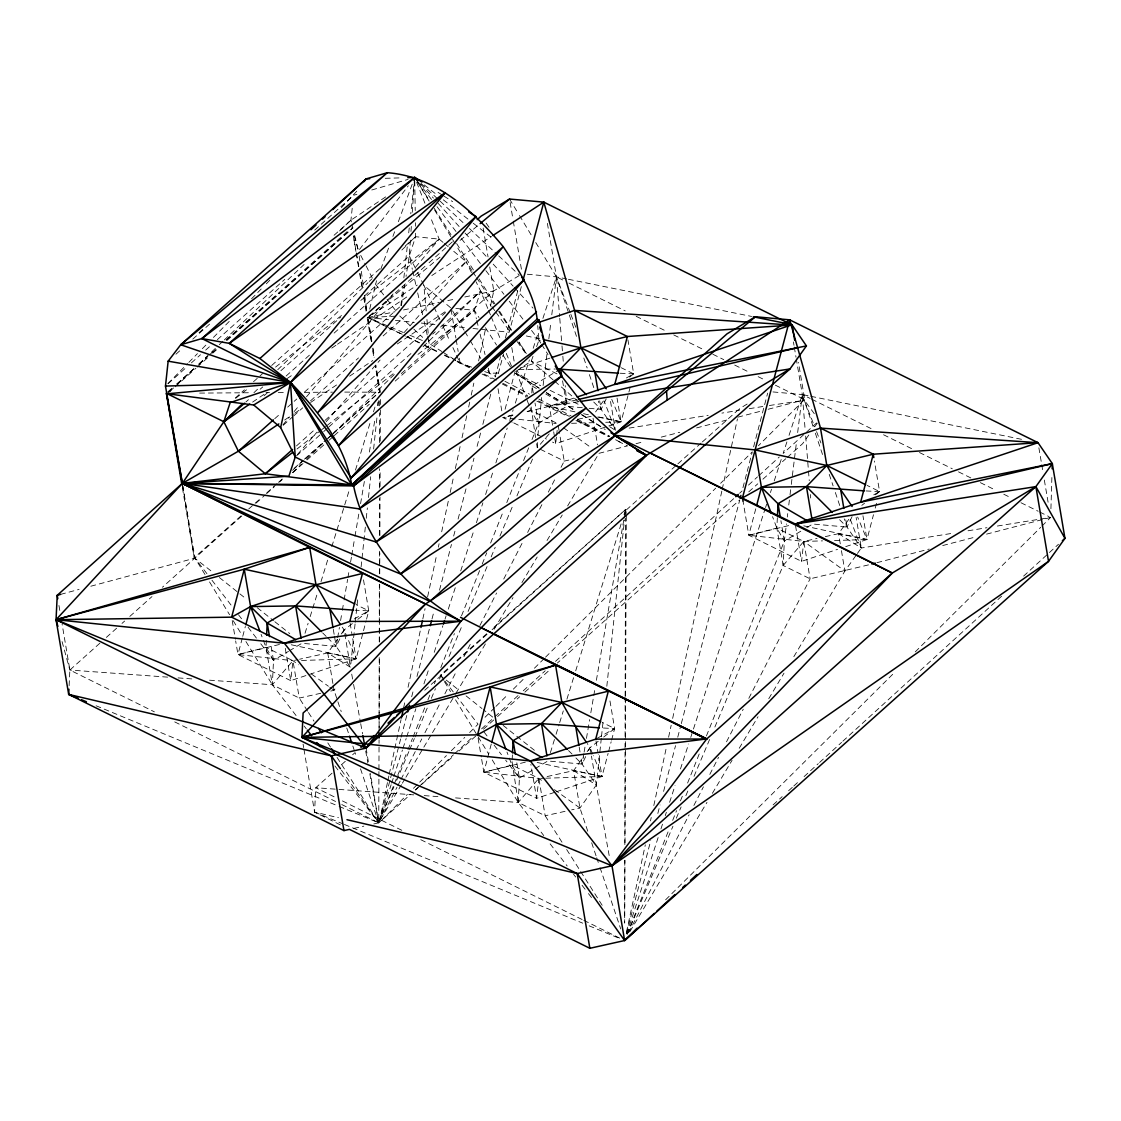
<?xml version="1.0" encoding="UTF-8"?>
<svg xmlns="http://www.w3.org/2000/svg" width="1121" height="1121" viewBox="0 0 1121 1121"><rect width="100%" height="100%" fill="white"/><g stroke="black" fill="none" stroke-linecap="round" stroke-linejoin="round"><path stroke-width="0.75" stroke-dasharray="5 3.75" d="M379.094 731.074L379.108 720.593M379.22 657.635L379.122 713.587L379.388 657.719M379.248 641.899L379.276 624.411M379.276 622.659L379.346 584.195M379.36 573.7L379.374 566.708M379.374 564.956L379.402 550.971M379.43 535.235L379.487 498.509M379.515 488.027L379.543 468.788M379.585 442.557L379.641 412.836M379.655 405.844L379.655 400.589M624.789 860.311L624.663 923.087L624.943 860.185M624.831 844.617L625.056 738.249M625.07 736.511L625.154 698.145M625.154 696.393L625.546 518.308M625.546 516.557L625.56 509.551L626.331 513.39M373.755 823.949L378.73 822.828L378.912 778.324M378.912 776.573L378.94 771.318M378.94 769.567L379.066 739.832M379.108 727.585L379.136 720.593M379.459 641.997L379.683 584.363M379.725 573.882L379.767 565.152M379.767 563.401L379.809 552.919M379.879 535.46L380.033 497.037M380.075 486.556L380.145 469.082M380.257 441.142L380.397 406.208M380.397 404.457L380.425 397.479M625.014 842.726L625.392 748.408M625.392 746.656L625.588 697.752M625.602 696.001L626.317 515.114M1050.923 508.752L1051.988 474.029M69.11 685.702L69.866 670.036L62.117 624.173M266.364 640.413L266.013 647.392L272.347 684.749L297.794 717.79M307.56 711.092L299.279 698.075L272.347 684.749L273.524 660.367L270.932 645.079M340.364 824.874L314.581 812.122L315.758 787.727L332.026 773.182M512.073 761.593L518.224 802.454L543.769 835.593M512.157 759.856L512.409 754.629M531.13 406.923L535.558 437.582M531.802 392.995L532.139 386.016L516.725 370.785M561.985 842.193L545.17 815.78L518.224 802.454L519.415 778.072L516.823 762.784M537.534 442.543L537.281 447.769L564.227 461.095L574.162 458.881M537.87 435.579L541.639 397.535M777.357 517.65L776.853 528.103L783.173 565.474L714.441 728.047M868.495 564.886L810.105 578.8L783.173 565.474L784.35 541.093L786.466 523.913M410.37 240.16L409.291 255.84L406.026 276.453M410.973 231.458L411.337 226.232M412.29 212.289L414.7 177.454L410.776 213.817M355.063 623.991L350.467 667.289L327.724 652.94L299.573 659.232M355.245 622.253L357.627 599.735M361.116 566.82L361.859 559.883M362.041 558.16L365.53 525.245M366.259 518.308L367.366 507.925M368.473 497.528L370.673 476.733M373.615 449.017L377.287 414.364M378.197 405.704L378.758 400.505M601.318 738.221L596.358 784.994L609.712 858.49M601.501 736.483L603.154 720.887M606.825 686.248L624.467 519.934M625.196 513.012L625.56 509.551L491.769 629.217M227.017 340.42L352.821 227.899L350.929 220.178L352.358 206.909M400.884 305.585L402.929 286.542M403.868 277.882L407.61 243.257M408.717 232.86L409.277 227.675M242.318 638.003L237.96 654.538L266.013 647.392L292.959 660.717L290.731 680.643L237.96 654.538L235.662 640.946M556.422 437.022L555.68 443.664L552.583 442.122M556.605 435.354L557.347 428.712M491.25 744.134L483.852 772.229L511.905 765.083L538.851 778.408L536.623 798.334L483.852 772.229L481.554 758.651M543.11 385.47L547.132 352.709M548.828 338.92L550.943 321.685M551.784 314.791L556.436 276.873L547.244 222.519M787.306 517.033L787.727 513.6M788.778 505.01L789.829 496.421M790.039 494.697L791.09 486.108M791.3 484.398L796.611 441.156M797.662 432.538L802.328 394.564L796.288 358.902M401.388 305.669L404.667 285.056M337.351 639.488L336.174 646.369L350.467 667.289L344.147 629.932L342.241 627.143M337.645 637.765L339.411 627.452M340.588 620.572L342.045 611.968M342.339 610.258L343.811 601.655M344.105 599.931L347.636 579.305M347.93 577.581L349.107 570.701M350.579 562.097L351.462 556.941M351.756 555.217L354.684 538.024M354.979 536.3L358.804 513.95M360.57 503.637L364.395 481.273M369.384 452.043L375.269 417.643M377.329 405.606L377.903 402.173M583.817 753.802L582.065 764.074L596.358 784.994L579.935 808.003L571.654 809.852M584.111 752.093L585.274 745.255M586.451 738.417L589.66 719.612M590.823 712.774L594.915 688.84M596.386 680.293L623.808 519.808M624.103 518.098L625.56 509.551L492.091 629.722M387.432 782.584L379.837 819.437L393.961 786.788M387.81 780.889L388.903 775.788M389.267 774.079L394.424 750.285M394.788 748.576L401.038 719.682M403.616 707.771L405.466 699.224M408.044 687.271L420.613 629.175M422.827 618.918L425.041 608.675M427.633 596.708L436.868 553.998M438.353 547.16L439.096 543.741M441.674 531.788L448.694 499.321M450.18 492.483L453.501 477.112M455.35 468.564L460.156 446.354M462.006 437.807L466.798 415.597M468.648 407.049L469.755 401.935M471.24 395.096L473.833 383.13M478.625 360.92L485.645 328.453M490.452 306.243L493.786 290.871L489.471 265.383M626.471 931.985L645.318 844.842M650.488 820.922L651.231 817.503M653.809 805.551L666.378 747.455M668.592 737.212L671.185 725.245M672.656 718.407L721.826 491.096M722.176 489.457L737.45 418.862M747.147 404.064L739.664 408.562L739.3 410.3L721.924 413.103M369.692 309.116L376.53 280.712M400.659 738.935L379.837 819.437L393.807 785.12M401.094 737.24L406.825 715.324M411.673 696.758L413.887 688.294M416.984 676.453L429.791 627.396M432.005 618.932L434.219 610.469M439.516 590.164L451.455 544.484M453.669 536.034L455.883 527.571M458.083 519.107L466.49 486.962M468.704 478.499L474.001 458.195M477.098 446.354L481.077 431.137M482.843 424.369L490.802 393.905M495.23 376.992L500.526 356.688M505.389 338.08L517.776 290.703M626.387 933.751L650.74 840.554M657.831 813.44L660.045 804.962M663.59 791.398L675.543 745.647M677.757 737.17L680.853 725.315M681.302 723.62L739.748 499.924L557.403 663.015M742.943 487.691L746.768 473.02M747.203 471.38L752.317 451.819L720.621 483.291M753.606 446.873L763.835 407.708M764.648 404.639L767.647 393.121M242.753 636.35L245.359 626.429M285.28 648.372L290.731 680.643L356.128 658.798L363.092 632.356M363.526 630.703L366.133 620.782M366.567 619.128L368.753 610.861L363.288 578.59M498.327 373.573L503.553 353.732M505.081 409.291L515.1 371.261M554.825 438.563L555.68 443.664L621.076 421.832L628.475 393.723M628.909 392.07L631.081 383.802M556.24 791.79L602.019 776.503L608.114 753.354M608.549 751.701L611.155 741.78M611.59 740.14L614.644 728.566L609.474 697.991M755.764 508.808L748.8 535.249L801.571 561.355L837.541 549.346M845.71 546.628L866.967 539.523L873.483 514.721M875.235 508.121L876.972 501.507M521.335 286.626L509.214 332.25L479.9 329.182M305.024 633.295L308.107 623.304M310.167 616.648L312.227 609.978M312.745 608.311L317.369 593.331M320.984 581.673L327.668 560.024M331.788 546.712L349.808 488.42M355.469 470.105L370.925 420.151M373.489 411.827L376.067 403.504M550.397 752.639L555.568 735.937M556.072 734.269L559.183 724.25M559.687 722.583L563.303 710.882M566.918 699.196L573.63 677.49M575.704 670.82L621.44 522.89M624.019 514.553L625.56 509.551M339.103 806.419L378.73 822.828L391.131 784.756M391.663 783.103L393.275 778.142M393.807 776.489L402.425 750.047M402.957 748.394L406.18 738.473M406.727 736.833L415.863 708.738M423.948 683.894L429.357 667.275M434.233 652.324L442.879 625.742M445.037 619.1L446.13 615.779M448.288 609.137L455.322 587.53M460.717 570.925L474.239 529.392M476.411 522.75L482.899 502.811M485.603 494.501L493.702 469.587M495.874 462.931L507.224 428.054M509.929 419.744L513.18 409.768M515.338 403.126L529.392 359.939M533.176 348.309L538.584 331.69M542.914 318.406L556.436 276.873L535.698 242.444M626.793 933.863L658.223 837.275M660.942 828.951L663.1 822.296M665.271 815.626L666.364 812.291M669.615 802.3L675.024 785.653M680.447 768.992L688.588 744.022M690.746 737.352L765.012 509.2M765.559 507.533L766.638 504.198M770.435 492.539L771.514 489.218M774.233 480.881L781.659 458.069M786.9 441.94L783.159 453.445L805.424 433.098M789.044 435.368L802.328 394.564L809.152 395.965M415.583 233.224L415.639 236.699L409.291 255.84L363.905 296.448M380.776 269.236L389.856 244.644M392.896 236.461L394.704 231.543M398.347 221.706L414.097 179.094M533.035 356.296L531.242 361.116L517.005 370.659M536.609 346.627L538.991 340.181L537.716 325.58M394.452 783.509L407.329 751.322M407.974 749.711L412.472 738.445M413.117 736.833L424.705 707.855M427.928 699.812L429.861 694.978M434.359 683.712L435.649 680.503M440.819 667.556L454.397 633.603M461.516 615.821L479.62 570.533M482.212 564.073L486.738 552.751M490.62 543.054L503.539 510.714M506.776 502.628L520.354 468.662M523.591 460.577L528.762 447.643M531.999 439.558L538.458 423.388L535.011 403M627.214 934.031L668.775 830.115M672.67 820.376L676.566 810.637M680.461 800.884L682.409 796.022M687.607 783.033L699.938 752.177M706.44 735.937L784.35 541.093L780.903 520.705M396.694 780.356L408.927 751.406M409.599 749.795L414.364 738.543M415.05 736.931L427.956 706.37M431.361 698.327L435.438 688.686M439.516 679.032L441.618 674.085M449.073 656.43L462.651 624.327M468.074 611.491L487.075 566.539M491.152 556.913L495.216 547.286M499.966 536.048L513.53 503.946M516.935 495.93L532.531 459.007M627.34 934.087L672.936 826.247M676.341 818.19L681.106 806.924M685.87 795.658L688.588 789.226M694.025 776.349L709.677 739.314M339.803 638.9L336.174 646.369L301.927 643.286L289.961 650.474M342.704 632.917L344.147 629.932L352.344 623.57M606.195 398.922L601.122 409.389L615.415 430.324L610.244 399.749M585.68 756.591L582.065 764.074L547.819 760.977L519.415 778.072L505.697 760.22M588.581 750.622L590.038 747.623L598.236 741.275M852.086 516.627L847 527.094L861.306 548.015L954.251 532.993M341.765 804.542L378.73 822.828L397.016 787.18M397.815 785.625L400.197 780.959M400.996 779.403L415.359 751.392M416.157 749.837L421.748 738.949M424.943 732.728L440.889 701.606M444.883 693.829L456.359 671.451M463.954 656.64L471.927 641.086M479.886 625.574L496.589 592.995M503.749 579.025L522.848 541.779M527.627 532.475L542.732 502.993M548.309 492.133L556.268 476.621M561.032 467.303L564.227 461.095L559.337 432.23M628.601 932.77L689.107 814.785M693.885 805.467L703.428 786.83M709.803 774.415L718.561 757.334M726.52 741.808L743.237 709.215M748.814 698.341L810.105 578.8L803.785 541.429L776.853 528.103L748.8 535.249L743.055 501.283M401.486 784.658L380.341 819.689M402.369 783.173L405.031 778.703M405.914 777.217L431.627 734.101M432.51 732.616L453.781 696.94M455.967 693.268L485.365 643.958M494.137 629.245L512.984 597.619M521.938 582.584L537.169 557.039M547.034 540.504L562.252 514.959M567.632 505.935L598.992 453.332L627.592 445.878L615.107 439.838M629.988 931.523L706.987 802.342M712.367 793.332L732.069 760.29M739.229 748.268L758.034 716.725M768.768 698.705L783.999 673.175M793.85 656.654L844.884 571.037L856.472 554.783M332.895 683.516L327.724 652.94L337.379 639.404M341.246 633.996L344.147 629.932L346.809 636.35M330.737 691.054L334.044 690.312L336.945 686.248M595.573 411.897L603.294 401.08M808.816 435.004L802.636 443.664L786.97 457.676M817.321 423.093L814.701 426.765L804.233 400.253M547.118 776.559L573.616 770.645L583.27 757.109M587.138 751.687L590.038 747.623L587.18 743.447M825.308 536.623L838.564 533.666L850.152 517.426M857.439 553.438L861.306 548.015L856.136 517.44M814.294 413.677L804.121 399.889L758.413 445.752M356.758 191.187L341.316 207.749M359.505 249.465L408.324 185.764M282.912 424.887L289.652 416.872M294.15 411.533L299.769 404.849M306.509 396.82L393.079 293.912M415.569 267.19L439.18 239.123L430.156 216.409M209.501 680.181L272.347 684.749L292.959 660.717L297.92 659.596M549.22 433.855L537.281 447.769L535.852 439.278M455.56 797.9L518.224 802.454L538.851 778.408L543.965 778.254M783.173 565.474L803.785 541.429L817.041 538.472M297.513 454.425L317.019 432.131M326.197 421.65L380.103 360.023M404.191 332.489L466.126 261.683L456.191 245.429M167.926 383.578L187.599 363.624M188.832 362.377L197.436 353.647M202.355 348.659L207.273 343.671M213.424 337.435L230.646 319.975M251.552 298.775L261.389 288.812M266.308 283.823L269.993 280.082M381.574 820.292L407.371 794.397M413.467 788.329L446.438 755.582M451.329 750.734L464.753 737.394M469.643 732.545L478.036 724.208L455.224 694.502M485.043 717.258L494.739 707.617M495.972 706.384L508.374 694.081M513.334 689.149L524.488 678.079M534.409 668.228L544.33 658.377M545.563 657.144L715.702 488.167M665.608 899.827L894.152 672.852M915.268 651.876L1040.722 527.29M1041.955 526.057L1050.657 517.426L995.574 526.324M253.921 392.7L258.937 387.866M277.742 369.72L367.996 282.66M369.257 281.441L371.752 279.031M401.85 250.011L415.639 236.699L439.18 239.123L443.019 242.346M292.637 472.558L301.423 464.094M306.425 459.246L326.491 439.908M334.016 432.65L395.433 373.391M423.023 346.795L480.685 291.166L476.089 281.847M169.888 391.397L176.221 385.4M177.482 384.209L193.947 368.641M199.006 363.849L217.992 345.899M219.268 344.693L223.065 341.106M224.326 339.915L304.085 264.486M339.537 230.954L350.929 220.178L385.708 196.876M415.359 789.927L417.895 787.587M419.17 786.41L453.43 754.811M454.692 753.648L472.459 737.254M199.02 332.755L204.162 328.019M481.624 728.86L493.66 717.86L483.263 709.565M494.95 716.683L518.14 695.496M523.297 690.788L545.198 670.792M555.512 661.376L734.521 497.864M739.566 493.268L742.088 490.956M748.506 485.099L757.488 476.887M758.777 475.724L779.305 456.962M806.686 431.949L816.578 422.925M773.112 804.892L782.164 796.639M788.609 790.739L792.491 787.208M793.78 786.031L797.648 782.486M804.107 776.587L818.316 763.625M819.605 762.434L824.776 757.726M826.065 756.549L841.563 742.396M842.852 741.205L1002.973 594.971M1023.627 576.096L1048.163 553.69M1049.452 552.513L1058.49 544.245M241.814 515.968L162.405 587.264M256.12 503.091L265.229 494.893M266.518 493.716L274.323 486.696M279.535 482.016L282.128 479.662M292.539 470.302L326.351 439.852M327.654 438.689L331.55 435.172M332.853 434.009L379.669 391.846L375.535 365.908M487.018 634.29L423.206 691.629M175.941 354.208L179.822 350.733M192.798 339.131L212.247 321.727M314.707 230.085L353.619 195.278L356.912 194.325M168.066 383.746L186.226 367.506M191.411 362.868L200.491 354.74M205.675 350.102L209.557 346.627M217.348 339.663L284.79 279.339M334.072 235.256L350.929 220.178M176.782 384.041L193.639 368.949M198.823 364.311L207.903 356.198M209.207 355.035L215.68 349.234M226.064 339.957L347.972 230.912M167.365 393.793L173.839 387.992M175.142 386.829L195.895 368.263M197.184 367.099L207.567 357.823M212.752 353.185L217.936 348.547M235.368 397.955L244.434 389.828M253.514 381.715L262.594 373.587M271.674 365.474L381.911 266.868M405.256 245.989L415.639 236.699M245.877 402.005L248.47 399.679M260.142 389.239L262.734 386.927M280.895 370.687L340.56 317.327M264.094 395.727L267.975 392.252M286.135 376.011L309.48 355.119M334.128 333.091L439.18 239.123L360.794 300.428M371.668 341.709L367.814 317.495L427.732 263.897M429.035 262.734L452.478 241.758M274.715 418.722L281.189 412.92M287.677 407.119L292.861 402.481M294.164 401.332L296.757 399.006M304.534 392.042L400.519 306.201M283.249 425.251L292.329 417.124M293.632 415.961L302.712 407.848M310.489 400.884L358.468 357.963M383.116 335.922L466.126 261.683L449.437 247.713M296.462 445.92L315.926 428.516M325.006 420.403L445.612 312.521M296.519 455.883L322.456 432.692M323.759 431.529L327.654 428.04M328.943 426.891L413.243 351.49M432.706 334.086L435.298 331.76M440.483 327.122L480.685 291.166L490.802 305.15M240.903 515.968L194.213 557.74L212.584 572.13M248.68 509.018L253.864 504.366M255.168 503.217L261.655 497.416M266.84 492.778L277.209 483.487M278.512 482.338L282.408 478.849M294.08 468.41L303.16 460.297M304.45 459.134L326.505 439.404M327.794 438.255L331.69 434.766M332.979 433.617L379.669 391.846L375.325 366.161M99.853 643.216L69.866 670.036L154.376 711.835M106.369 637.387L116.794 628.068M122.007 623.402L124.613 621.076M129.826 616.41L151.98 596.582M401.29 373.587L493.786 290.871L522.19 273.79M292.777 472.698L305.739 461.095M307.042 459.946L327.794 441.38M329.084 440.217L332.979 436.742M334.268 435.579L369.285 404.261M395.237 381.056L474.337 310.293L480.685 291.166L487.901 308.723M486.696 633.757L440.105 675.431L444.911 679.032M341.639 764.592L345.296 761.313M352.611 754.769L355.049 752.597L356.688 757.46M626.345 509.929L676.608 464.977M677.897 463.828L701.087 443.075M702.377 441.926L739.664 408.562M334.913 765.951L378.73 822.828L410.286 794.607M415.415 790.011L420.557 785.429M421.832 784.28L453.907 755.596M459.035 751L477 734.942L488.644 754.027M493.702 719.99L482.506 730.009L487.775 736.875M497.556 716.557L519.668 696.772M524.88 692.119L549.598 670.008M748.758 491.867L757.768 483.81M762.911 479.199L785.751 458.769M176.838 384.055L193.779 369.019M198.992 364.395L206.81 357.459M212.023 352.835L215.947 349.36M226.372 340.111L352.821 227.899L351.868 227.437M371.836 341.274L367.814 317.495L440.021 257.157M460.072 240.398L478.793 224.746M235.676 398.291L248.049 388.609M275.556 367.099L344.301 313.334M296.967 449.031L320.34 430.744M321.713 429.665L325.847 426.442M327.22 425.363L395.965 371.597M417.965 354.39L474.337 310.293L478.975 317.537M629.596 377.062L633.687 373.882L627.942 339.915M357.809 619.338L368.753 610.861L356.338 604.723M861.811 505.361L864.543 503.231M875.487 494.767L879.579 491.587L874.408 461.011M603.701 737.029L614.644 728.566L602.229 722.414M252.617 402.103L267.008 392.28M287.144 378.548L294.347 373.643M331.76 348.127L336.076 345.184M337.519 344.203L409.473 295.131M284.636 420.011L293.31 414.153M294.753 413.187L301.969 408.31M310.643 402.453L338.094 383.928M349.654 376.138L372.775 360.528M397.338 343.951L445.023 311.778M386.591 326.786L367.814 317.495L417.264 285.084M431.809 275.542L491.432 236.461M533.288 392.812L532.139 386.016L557.557 370.743M582.289 407.694L566.876 406.306L538.458 423.388L530.962 410.412L526.646 398.978M260.787 643.79L273.524 660.367L288.475 651.371M800.8 531.2L784.35 541.093L776.853 528.103L772.537 516.683M806.784 527.599L812.767 524.011L847 527.094L845.57 518.603M626.415 377.945L633.687 373.882L621.272 367.744M354.18 619.002L368.753 610.861L355.217 610.216M873.749 494.837L879.579 491.587L867.164 485.435M597.157 738.319L614.644 728.566L601.108 727.907M520.438 367.968L549.865 358.145M573.882 398.109L549.36 406.292L524.474 412.332M554.615 792.337L536.623 798.334L530.878 764.368M371.78 189.981L408.1 179.388M60.59 594.382L79.073 589.408M90.829 586.227L194.984 558.118L207.721 574.695M636.013 443.692L644.421 441.492M661.25 437.12L679.76 432.286M696.575 427.914L729.995 419.198M737.814 417.166L763.093 410.58M768.151 409.263L804.121 399.889M876.93 562.686L929.211 549.066M942.705 545.549L974.752 537.197M986.564 534.128L1050.657 517.426M512.815 415.036L502.909 417.558L512.227 422.169M527.669 411.253L530.962 410.412L557.894 423.738M512.858 415.148L502.909 417.558L556.184 423.542M279.437 644.477L237.96 654.538L292.959 660.717L298.62 664.795M788.609 525.609L748.8 535.249L803.785 541.429L822.576 540.868M525.329 762.182L483.852 772.229L538.851 778.408L541.681 780.454M576.6 399.903L549.36 406.292L538.5 400.926M577.763 419.296L592.673 415.961L597.549 444.841M320.802 693.268L299.279 698.075L292.959 660.717M353.858 828.391L363.807 826.163M565.04 811.338L545.17 815.78L538.851 778.408M383.522 325.146L367.814 317.495L395.054 311.736M403.56 309.942L439.306 302.39M447.825 300.582L456.331 298.789M464.837 296.981L493.786 290.871M629.161 428.096L708.178 415.33M749.262 408.689L764.214 406.278M968.026 530.779L986.956 527.711M578.604 401.752L549.36 406.292L553.382 430.072M769.37 405.508L800.268 400.898M403.294 332.475L367.814 317.495L396.4 316.136M571.556 423.318L597.171 422.547M605.704 422.295L621.076 421.832L617.054 398.053M834.528 540.504L866.967 539.523L862.946 515.744M301.493 660.451L356.128 658.798L352.4 636.728M545.675 778.198L602.019 776.503L598.278 754.419M385.26 178.309L399.104 177.917M484.664 371.597L489.569 373.279L501.045 372.957M518.995 369.566L555.357 369.019M199.622 393.093L252.057 392.728M266.041 392.63L269.544 392.602M278.288 392.546L285.28 392.504M304.506 392.364L332.475 392.168M344.708 392.084L380.453 392.238L375.857 365.054M620.165 373.237L633.687 373.882M866.057 490.942L879.579 491.587M167.618 677.14L69.866 670.036L61.585 639.825M178.085 677.897L193.793 679.046M413.775 794.859L315.758 787.727L336.16 797.816M424.214 795.616L438.143 796.625M527.332 274.253L556.436 276.873L566.708 278.947M772.972 391.93L802.328 394.564L810.133 398.431M589.128 408.31L601.122 409.389L599.679 400.898M455.841 308.401L474.337 310.293L476.397 318.812M367.814 317.495L388.511 319.653M395.405 320.382L414.364 322.358M421.272 323.072L435.06 324.515M441.954 325.23L466.098 327.752M473.006 328.467L478.177 329.014M568.417 279.297L751.616 316.444M810.861 396.316L1024.356 439.894M597.689 416.998L621.076 421.832L611.758 399.37M840.288 543.853L838.564 533.666L866.967 539.523L857.649 517.061M327.724 652.94L356.128 658.798L347.482 637.947M587.754 831.207L579.935 808.003L573.616 770.645L602.019 776.503L593.359 755.652M526.281 335.95L541.653 339.271M574.975 411.841L549.36 406.292L569.384 416.409M583.509 413.691L590.333 415.176M598.88 417.012L621.076 421.832M803.785 525.847L866.967 539.523M291.25 644.757L356.128 658.798M537.141 762.448L602.019 776.503M303.945 749.276L314.581 812.122L338.458 817.699M471.591 367.113L460.156 363.19L454.509 359.575M96.098 705.768L337.519 805.761M314.581 812.122L342.858 823.837M344.441 824.481L582.71 923.172M589.17 925.848L619.787 938.529M409.74 335.193L425.868 342.003M389.8 328.201L405.508 335.852M407.077 336.608L422.771 344.259M424.355 345.016L438.479 351.896M444.771 354.965L455.757 360.303M457.326 361.074L471.465 367.954M484.02 374.078L496.589 380.187M811.688 399.202L871.045 428.572M883.544 434.752L913.209 449.423M919.458 452.52L952.261 468.746M958.511 471.843L970.996 478.022M980.371 482.647L995.994 490.381M1003.799 494.249L1011.604 498.102M1020.979 502.74L1038.158 511.246M1039.728 512.017L1049.088 516.655M562.686 279.97L556.436 276.873L559.631 316.556M568.95 283.053L625.238 310.909M636.182 316.318L667.457 331.802M673.721 334.899L704.997 350.369M712.816 354.236L723.76 359.645M734.703 365.068L750.341 372.803M758.16 376.67L764.424 379.767M775.368 385.176L804.766 399.721L798.446 362.363M531.55 330.443L538.991 340.181L541.835 341.583M557.025 373.882L531.242 361.116L553.41 380.145M515.716 373.349L540.714 385.708M550.089 390.346L581.323 405.802M502.797 383.256L527.627 395.545M388.16 327.57L405.382 336.076M406.937 336.861L422.589 344.595M424.158 345.38L438.241 352.344M444.505 355.441L450.768 358.538M457.032 361.635L471.114 368.599M482.072 374.022L491.46 378.674M502.418 384.097L527.459 396.484M536.847 401.122L568.151 416.606M575.97 420.487L608.843 436.742M513.768 422.925L546.375 439.054M342.437 800.926L403.518 831.151M420.767 839.685L582.275 919.584M583.845 920.355L619.913 938.207M174.722 721.91L335.599 801.487M577.091 420.305L609.432 436.644M615.597 439.754L623.304 443.65M487.817 370.308L489.569 373.279L495.72 376.502M504.954 381.322L529.546 394.2M538.781 399.02L571.065 415.919M577.217 419.128L609.502 436.027M532.139 386.016L536.679 388.665M545.731 393.961L566.876 406.306L565.208 385.596M546.417 392.644L575.746 410.875M581.617 414.532L603.616 428.208M546.488 392.798L575.872 411.197M581.757 414.868L605.256 429.581M838.564 533.666L861.306 548.015L849.494 517.299M609.726 426.737L615.415 430.324L604.121 400.94M573.616 770.645L596.358 784.994L591.468 756.115M438.045 192.35L442.417 195.138M443.874 196.077L452.632 201.654M427.577 336.636L429.091 343.362L441.8 351.476M443.215 352.372L453.094 358.678M563.569 427.816L591.902 448.232M554.433 789.632L579.935 808.003M311.372 673.973L328.383 686.234M329.798 687.243L334.044 690.312L337.365 700.149M424.228 184.909L437.849 195.558M443.299 199.818L471.899 222.168M473.258 223.233L493.688 239.207M446.256 680.097L458.167 689.583M466.084 695.889L481.932 708.514M503.077 725.357L535.614 751.266M219.352 577.525L246.424 599.09M257.255 607.708L273.496 620.642M274.855 621.721L289.75 633.575M444.308 243.425L448.162 246.648M554.713 381.266L578.184 401.402M421.062 183.396L438.886 200.042M440.161 201.234L464.346 223.808M469.433 228.558L497.444 254.705M498.719 255.896L519.079 274.911M399.763 315.982L412.514 327.878M413.789 329.07L422.715 337.407M839.629 519.738L847 527.094L844.225 518.855M593.738 402.033L601.122 409.389L598.32 401.108M568.543 750.58L574.681 756.717M575.914 757.936L582.065 764.074L580.916 757.278M322.652 632.889L326.337 636.56M327.57 637.793L336.174 646.369L334.45 636.182M420.557 183.928L433.449 198.151M438.129 203.335L459.218 226.624M465.075 233.084L487.341 257.676M493.198 264.136L513.11 286.135M514.287 287.424L533.021 308.121M550.145 843.875L567.17 865.973M573.546 874.254L575.676 877.014M582.065 885.296L587.376 892.204M588.441 893.577L591.636 897.725M304.155 726.044L306.271 728.79M443.86 679.69L440.875 675.823L443.58 680.237M444.855 680.979L453.402 692.119M494.109 745.115L501.479 754.727M211.967 580.23L232.131 606.475M238.507 614.77L241.688 618.918M248.049 627.2L256.541 638.255M417.881 181.63L431.697 199.706M437.008 206.67L456.135 231.697M461.446 238.647L480.559 263.687M485.869 270.637L503.932 294.277M509.242 301.241L524.11 320.704M375.325 283.977L385.946 297.892M387.011 299.279L395.517 310.419M491.811 306.551L494.837 310.755M495.86 312.156L510.013 331.732M517.089 341.527L526.183 354.124M486.15 223.163L491.152 230.197M341.401 770.113L378.73 822.828L370.392 773.574M471.871 270.455L466.126 261.683L471.493 272.543M472.824 271.913L475.696 276.298M476.649 277.77L493.899 304.085M498.677 311.4L511.134 330.415M518.799 342.115L526.464 353.816L519.121 342.017M485.449 327.682L496.561 345.058M503.049 355.189L510.447 366.777M566.666 849.536L579.753 870.078M580.692 871.549L603.126 906.777M308.485 712.536L314.006 721.209M327.822 742.901L330.583 747.231M337.029 757.362L378.73 822.828L369.706 773.154M415.625 178.926L429.623 200.967M434.275 208.31L451.062 234.765M456.653 243.579L473.44 270.021M479.031 278.835L494.879 303.819M499.546 311.162L511.666 330.261M538.991 340.181L540.798 343.054M541.695 344.497L548.015 354.558M417.404 181.896L429.133 201.093M434.542 209.963L451.679 238.044M452.59 239.516L455.294 243.944M444.477 681.708L450.516 691.601M455.546 699.84L476.271 733.751M492.231 759.898L518.224 802.454M205.003 574.513L194.984 558.118L182.345 483.389L194.213 557.74L182.05 485.799M209.557 581.953L229.567 614.728M233.21 620.698L242.304 635.593M245.947 641.548L272.347 684.749M509.551 199.048L518.561 214.013M519.471 215.512L532.097 236.461M464.024 330.177L450.81 307.883L423.864 285.323L416.185 269.811M464.907 331.662L469.307 339.088M470.189 340.588L480.755 358.426M519.415 778.072L511.905 765.083L506.972 752.037M273.524 660.367L266.013 647.392L261.081 634.332M360.738 255.378L365.348 264.402M366.119 265.915L373.783 280.979M415.429 268.255L409.291 255.84L412.332 269.306M433.295 305.571L423.864 285.323L426.176 310.923M434.023 307.126L439.824 319.583M442.739 325.805L449.997 341.387M452.898 347.608L455.799 353.844M456.527 355.399L460.156 363.19L459.302 358.16M592.701 754.041L590.038 747.623L591.187 754.419M488.56 310.321L490.536 315.099M491.18 316.697L501.031 340.644M506.286 353.409L511.526 366.189M416.634 182.331L425.644 205.045M816.564 431.613L820.908 442.935M570.239 312.787L556.436 276.873L577.105 338.164M570.869 314.412L575.886 327.472M516.15 371.247L526.029 397.352M812.991 426.204L802.328 394.564L805.158 429.791M815.331 433.154L822.562 454.58M829.232 474.351L833.113 485.897M835.341 492.483L839.783 505.669M583.803 358.033L587.152 367.982M589.394 374.596L593.85 387.852M591.664 842.796L596.134 856.052M596.694 857.705L599.483 865.987M600.043 867.64L620.712 928.931M337.911 701.788L341.232 711.611M346.753 728.005L348.967 734.563M352.835 746.04L354.488 750.958M360.514 768.824L378.73 822.828M354.208 235.802L358.44 250.852L353.619 231.178M476.817 320.508L478.457 327.318M480.11 334.128L485.043 354.558M488.336 368.178L489.569 373.279M412.724 270.988L416.143 286.135M417.671 292.875L422.617 314.749M424.144 321.489L427.199 334.955M351.714 674.127L353.255 682.675M353.577 684.385L360.401 721.98M360.71 723.69L362.573 733.933M365.684 751L367.842 762.939M358.79 266.518L353.367 235.928L355.918 251.412M359.981 273.314L362.994 290.311M364.199 297.107L366.609 310.699M1038.873 447.783L1041.465 463.071M1041.745 464.767L1042.894 471.563M1044.338 480.054L1048.359 503.833M841.437 550.649L844.884 571.037L803.785 541.429L801.571 561.355L795.532 525.693M793.416 341.919L793.99 345.31M794.285 347.006L796.008 357.207M562.56 380.832L566.876 406.306M558.188 425.434L559.057 430.534M553.676 431.767L554.531 436.868M510.125 202.439L512.998 219.436M513.278 221.131L521.615 270.385M595.98 740.841L597.997 752.723M511.793 347.538L514.385 362.812M579.193 747.076L580.622 755.568M483.151 228.025L488.041 256.891M498.032 388.679L502.054 412.458M451.09 309.55L455.911 338.052M456.191 339.719L458.167 351.448M478.107 738.263L481.273 756.941M372.985 348.071L374.414 356.562M356.212 253.122L358.524 266.826M359.687 273.678L362.587 290.801M363.736 297.654L366.063 311.358M367.212 318.21L371.275 342.185M372.718 350.747L374.176 359.309M350.102 623.136L352.106 635.018M366.091 748.099L368.389 761.677M333.301 629.385L334.156 634.472M333.189 685.211L334.044 690.312M303.09 744.176L303.665 747.567M232.215 620.558L235.382 639.25M58.951 605.48L60.1 612.276M372.775 348.617L374.162 357.263M359.154 255.98L360.359 264.528M361.326 271.366L363.722 288.447M364.689 295.285L366.847 310.657M426.947 319.471L428.18 333.119M428.797 339.957L429.091 343.362M805.677 436.097L809.264 480.671M810.385 494.543L810.665 498.004M559.771 318.294L561.859 344.175M561.999 345.899L562.7 354.53M562.84 356.254L563.26 361.438M414.756 180.943L415.218 210.566M415.415 222.771L415.471 226.246M171.597 388.679L166.398 393.317L171.611 388.693M539.089 388.076L515.618 373.489L539.131 388.202"/><path stroke-width="1.5" d="M379.122 718.841L379.122 715.338M379.066 738.08L379.094 732.826M379.15 718.855L379.164 715.366M1052.143 468.83L1052.311 463.618L1038.018 442.683L789.688 319.835L755.442 316.753L727.025 333.834L613.705 435.2L755.106 449.941L826.808 465.481L865.608 484.678M615.219 435.943L795.251 523.997L860.648 502.152L1052.311 463.618L1064.95 538.346L1048.527 561.369L624.621 940.533L589.856 948.296L349.458 829.372L343.965 830.605L68.689 694.417L68.942 689.191M266.616 635.187L267.204 622.996L250.586 606.587L244.266 569.216L309.662 547.384L460.941 621.216L646.411 455.322L789.997 368.935L806.419 345.913L792.127 324.992L543.797 202.13L509.551 199.048L481.147 216.129L477.238 219.632M512.493 752.892L513.096 740.701L496.477 724.292L490.157 686.921L555.554 665.089L706.833 738.907L530.303 760.977L301.941 737.38L303.118 712.998L425.504 604.037L646.411 455.322L610.945 432.776M777.442 515.912L778.03 503.721L761.425 487.313L755.106 449.941L789.688 319.835L613.705 435.2L755.442 316.753M57.9 626.401L56.05 619.689L182.345 483.389L165.474 386.072L168.15 361.172L180.733 344.75L366.203 178.87L387.32 172.704C435.537 176.277 473.721 211.168 503.231 246.662C517.762 268.858 533.75 292.203 537.155 319.093L351.7 484.987L182.345 483.389L57.227 595.293L56.05 619.689L68.689 694.417L78.358 698.425M401.402 717.986L403.252 709.481M420.978 627.466L422.463 620.628M68.689 694.417L331.326 755.862L366.091 748.099L460.941 621.216C410.076 592.336 365.74 544.4 353.605 485.925L295.229 457.046L280.656 427.563L290.507 382.443L445.359 192.63L229.245 343.348L201.864 338.584L180.733 344.75L290.507 382.443C318.336 410.973 344.96 444.785 351.7 484.987L265.341 473.763L182.345 483.389L166.398 393.317L223.836 421.72L238.395 451.203L265.341 473.763L292.847 452.253M407.708 711.947L409.459 705.207M430.24 625.7L431.571 620.628M740.14 498.425L740.911 495.44M354.782 603.953L315.982 584.756L244.266 569.216L231.641 617.167L56.05 619.689L331.326 755.862L340.392 768.684M245.807 624.775L250.586 606.587L315.982 584.756L362.433 573.49L349.808 621.44L284.412 643.272L56.05 619.689L309.662 547.384L315.982 584.756L329.854 608.997L340.336 624.341M600.674 721.644L561.873 702.461L490.157 686.921L477.532 734.858L301.941 737.38L425.504 604.037L182.345 483.389L223.836 421.72L242.64 403.588M491.685 742.48L496.477 724.292L561.873 702.461L608.325 691.195L595.699 739.131L530.303 760.977L477.532 734.858L496.477 724.292L541.499 723.62L599.413 727.837M743.055 501.283L742.48 497.892L755.106 449.941L820.488 428.11L1038.018 442.683L860.648 502.152L873.259 454.215L1038.018 442.683L1034.599 441.996M756.633 505.501L761.425 487.313L826.808 465.481L873.259 454.215L873.834 457.606M523.129 279.858L543.797 202.13L492.89 235.508M443.426 624.089L444.505 620.768M249.731 404.064L223.836 421.72L230.169 402.593L290.507 382.443L475.977 216.549L468.676 211.897M654.314 913.405L624.621 940.533L611.982 865.79L892.302 573.027L795.251 523.997L1052.311 463.618L1035.888 486.626L892.302 573.027L706.454 739.243L611.982 865.79L577.203 873.567L346.978 819.703M364.101 181.602L366.203 178.87L369.664 178.757M475.977 216.549L317.761 412.542L503.231 246.662L338.71 445.555L290.507 382.443L259.89 358.51L229.245 343.348L414.7 177.454L421.986 182.106M229.245 343.348L290.507 382.443L351.083 477.896L524.18 279.661L521.629 277.293M615.555 436.013L646.411 455.322L366.091 748.099L56.05 619.689L244.266 569.216M315.982 584.756L295.608 605.915L267.204 622.996L269.502 636.588M794.705 340.28L792.127 324.992L627.368 336.51L580.93 347.776L560.556 368.935L557.557 370.743M460.507 617.307L555.554 665.089L561.873 702.461L541.499 723.62L513.096 740.701L515.394 754.279M790.543 324.922L789.688 319.835L820.488 428.11L826.808 465.481L806.447 486.64L778.03 503.721L780.328 517.313M637.036 928.202L624.621 940.533L577.203 873.567L301.941 737.38L555.554 665.089M180.733 344.75L387.32 172.704L201.864 338.584L290.507 382.443L351.7 484.987L536.539 312.002L351.083 477.896M310.895 229.763L316.052 225.027M322.47 219.113L325.048 216.745M332.769 209.641L366.203 178.87M735.782 496.715L738.305 494.417M656.906 911.051L674.982 894.53M682.731 887.454L685.309 885.1M690.48 880.377L696.926 874.478M1062.372 540.714L1064.95 538.346L1035.888 486.626L795.251 523.997L798.67 524.74M259.89 358.51L445.359 192.63M223.836 421.72L244.574 403.168M309.662 547.384L182.345 483.389L238.395 451.203L273.412 419.885M265.341 473.763L292.581 449.409M338.71 445.555L524.18 279.661M555.245 366.063L561.579 376.124L586.003 408.114L615.345 435.509L429.889 601.388L182.345 483.389L353.605 485.925L539.075 320.046L537.155 319.093M615.345 435.509L400.547 574.008L182.345 483.389L359.224 508.878L544.68 342.998L539.075 320.046L351.7 484.987M168.15 361.172L290.507 382.443L295.229 457.046L288.882 476.187L182.345 483.389L376.11 542.004L561.579 376.124L544.68 342.998L542.172 335.025M400.547 574.008L586.003 408.114L376.11 542.004M360.92 747.343L374.218 735.446M387.992 723.115L394.354 717.44M396.89 715.17L406.573 706.496M480.138 223.625L509.551 199.048M201.864 338.584L414.7 177.454L417.418 179.584M353.605 485.925L544.68 342.998M238.395 451.203L278.849 423.906M359.224 508.878L561.579 376.124M290.507 382.443L167.365 393.793L253.71 405.003L290.507 382.443L165.474 386.072M353.535 610.132L295.608 605.915L250.586 606.587L231.641 617.167L284.412 643.272L366.091 748.099L789.997 368.935L580.314 401.486M742.48 497.892L761.425 487.313L806.447 486.64L864.361 490.858M538.64 322.414L574.597 310.405L791.174 325.062L577.147 397.016M551.504 357.599L580.93 347.776L619.731 366.973M60.59 594.382L57.227 595.293L57.802 598.698M490.157 686.921L301.941 737.38L611.982 865.79L1048.527 561.369L1035.888 486.626L611.982 865.79L530.303 760.977M871.872 564.003L875.235 563.12M797.606 347.692L578.296 399.496M806.419 345.913L614.756 384.461L627.368 336.51L574.597 310.405L543.797 202.13M284.412 643.272L460.941 621.216L349.808 621.44M407.764 177.664L414.7 177.454L417.25 179.836M557.095 368.991L618.47 373.153M595.699 739.131L705.992 739.019M753.326 316.795L790.992 324.431M543.363 339.635L580.93 347.776L594.803 372.018L606.237 388.763M81.581 699.756L86.429 701.76M481.301 627.76L706.833 738.907M820.488 428.11L873.259 454.215M892.302 573.027L650.278 452.996M637.022 450.684L646.411 455.322L637.176 450.502M493.674 633.982L706.454 739.243M637.162 450.656L646.411 455.322M778.03 503.721L806.728 520.48M513.096 740.701L541.779 757.46M267.204 622.996L295.888 639.755M253.71 405.003L280.656 427.563M832.258 512.381L806.447 486.64L811.898 518.911M586.367 394.676L560.556 368.935L561.985 377.427M567.31 749.36L541.499 723.62L546.95 755.89M321.419 631.655L295.608 605.915L301.073 638.185M414.7 177.454L417.04 180.047M307.336 730.177L311.582 735.67M316.879 742.564L320.06 746.684M826.808 465.481L840.68 489.723L852.114 506.468M561.873 702.461L575.746 726.702L586.227 742.046M318.616 728.44L321.377 732.784M331.508 748.688L335.193 754.461M761.425 487.313L771.304 513.418M496.477 724.292L505.739 748.772M250.586 606.587L259.848 631.067M349.514 736.203L351.728 742.761M539.663 327.066L541.177 331.844M362.882 735.642L365.054 747.595M840.68 489.723L843.847 508.402M594.803 372.018L597.955 390.711M574.597 310.405L580.93 347.776M575.746 726.702L578.898 745.381M577.203 873.567L589.856 948.296M329.854 608.997L333.007 627.69M331.326 755.862L343.965 830.605M166.398 393.317L181.756 484.09M666.519 391.047L667.177 400.141"/></g></svg>
